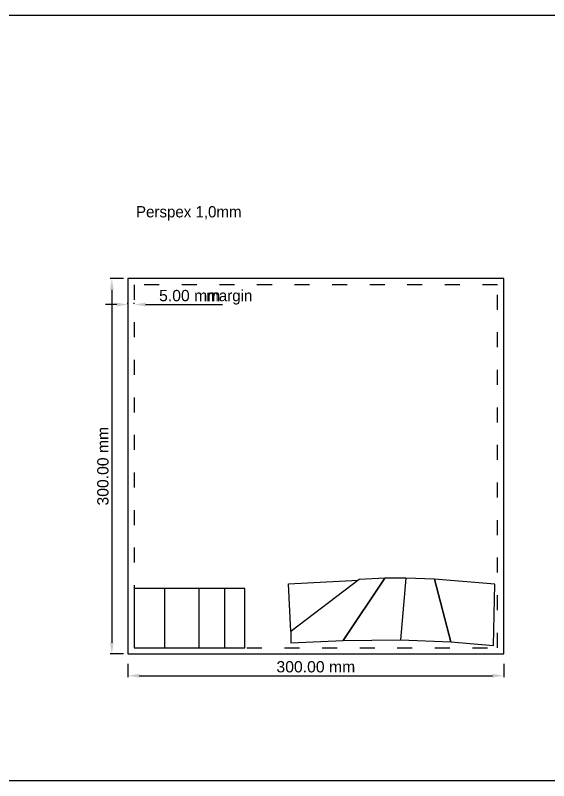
# Model space of a CAD drawing. Header units: millimetres. Extents: x 1134 to 5129, y -2137 to 2987.
# Drawn here: x 3723 to 4149, y 1540 to 2152 of the extents above; entities that cross this region are included whole.
import ezdxf

# ---------------------------------------------------------------- set-up
doc = ezdxf.new("R2010")
doc.units = ezdxf.units.MM
doc.linetypes.add('ACAD_ISO03W100', pattern=[30, 12, -18])
doc.layers.add('03 cutting', color=5, linetype='Continuous', true_color=0x0000ff)
doc.layers.add('layout', color=3, linetype='Continuous', true_color=0x00ff00)
doc.styles.add('ARIAL', font='arial.ttf')
doc.dimstyles.new('ARIAL', dxfattribs={"dimtxt": 9, "dimasz": 9, "dimexe": 1.25, "dimexo": 0.625, "dimgap": 2.5, "dimtad": 1, "dimtoh": 1, "dimzin": 1, "dimdsep": 46, "dimtxsty": 'ARIAL', "dimcen": 2.5, "dimadec": 0, "dimazin": 0, "dimtfac": 1, "dimtdec": 4, "dimtix": 1, "dimtofl": 0, "dimtmove": 1, "dimatfit": 3, "dimfxl": 1, "dimtolj": 1, "dimtzin": 1, "dimarcsym": 0})

# ---------------------------------------------------------------- blocks, each defined once
blk = doc.blocks.new('*D2')
at = {"layer": 'Defpoints', "color": 0, "transparency": 16777216}
for p in [(3812.71, 1920.56), (3817.71, 1920.57), (3817.71, 1920.56)]:
    blk.add_point(p, dxfattribs=at)
at = {"layer": 'layout', "color": 0, "lineweight": -2, "transparency": 16777216}
for p, q in [((3803.71, 1920.57), (3794.71, 1920.57)), ((3812.71, 1921.18), (3812.71, 1921.82)), ((3817.71, 1921.18), (3817.71, 1921.82)), ((3826.71, 1920.57), (3888.26, 1920.57))]:
    blk.add_line(p, q, dxfattribs=at)
at = {"layer": 'layout', "color": 0, "transparency": 16777216}
for points in [[(3803.71, 1919.07), (3803.71, 1922.07), (3812.71, 1920.57)], [(3826.71, 1922.07), (3826.71, 1919.07), (3817.71, 1920.57)]]:
    blk.add_solid(points, dxfattribs=at)
at = {"layer": 'layout', "color": 0, "transparency": 16777216, "insert": (3861.99, 1927.67), "char_height": 9, "attachment_point": 5, "style": 'ARIAL'}
blk.add_mtext('\\A1;5.00 mm', dxfattribs=at)
blk = doc.blocks.new('*D3')
at = {"layer": 'Defpoints', "color": 0, "transparency": 16777216}
for p in [(3812.71, 1920.56), (3817.71, 1920.57), (3817.71, 1920.56)]:
    blk.add_point(p, dxfattribs=at)
at = {"layer": 'layout', "color": 0, "lineweight": -2, "transparency": 16777216}
for p, q in [((3803.71, 1920.57), (3794.71, 1920.57)), ((3812.71, 1921.18), (3812.71, 1921.82)), ((3817.71, 1921.18), (3817.71, 1921.82)), ((3826.71, 1920.57), (3888.26, 1920.57))]:
    blk.add_line(p, q, dxfattribs=at)
at = {"layer": 'layout', "color": 0, "transparency": 16777216}
for points in [[(3803.71, 1919.07), (3803.71, 1922.07), (3812.71, 1920.57)], [(3826.71, 1922.07), (3826.71, 1919.07), (3817.71, 1920.57)]]:
    blk.add_solid(points, dxfattribs=at)
at = {"layer": 'layout', "color": 0, "transparency": 16777216, "insert": (3861.99, 1927.67), "char_height": 9, "attachment_point": 5, "style": 'ARIAL'}
blk.add_mtext('\\A1;5.00 mm', dxfattribs=at)
blk = doc.blocks.new('*D4')
at = {"layer": 'Defpoints', "color": 0, "transparency": 16777216}
for p in [(3809.8, 1941.43), (3799.8, 1641.43), (3809.8, 1641.43)]:
    blk.add_point(p, dxfattribs=at)
at = {"layer": 'layout', "color": 0, "lineweight": -2, "transparency": 16777216}
for p, q in [((3809.18, 1941.43), (3798.55, 1941.43)), ((3799.8, 1932.43), (3799.8, 1650.43)), ((3809.18, 1641.43), (3798.55, 1641.43))]:
    blk.add_line(p, q, dxfattribs=at)
at = {"layer": 'layout', "color": 0, "transparency": 16777216}
for points in [[(3801.3, 1932.43), (3798.3, 1932.43), (3799.8, 1941.43)], [(3798.3, 1650.43), (3801.3, 1650.43), (3799.8, 1641.43)]]:
    blk.add_solid(points, dxfattribs=at)
at = {"layer": 'layout', "color": 0, "transparency": 16777216, "insert": (3792.71, 1791.43), "char_height": 9, "attachment_point": 5, "rotation": 90, "style": 'ARIAL'}
blk.add_mtext('\\A1;300.00 mm', dxfattribs=at)
blk = doc.blocks.new('*D5')
at = {"layer": 'Defpoints', "color": 0, "transparency": 16777216}
for p in [(3812.71, 1634.06), (4112.71, 1634.06), (4112.71, 1624.06)]:
    blk.add_point(p, dxfattribs=at)
at = {"layer": 'layout', "color": 0, "lineweight": -2, "transparency": 16777216}
for p, q in [((3812.71, 1633.43), (3812.71, 1622.81)), ((4112.71, 1633.43), (4112.71, 1622.81)), ((3821.71, 1624.06), (4103.71, 1624.06))]:
    blk.add_line(p, q, dxfattribs=at)
at = {"layer": 'layout', "color": 0, "transparency": 16777216}
for points in [[(3821.71, 1625.56), (3821.71, 1622.56), (3812.71, 1624.06)], [(4103.71, 1622.56), (4103.71, 1625.56), (4112.71, 1624.06)]]:
    blk.add_solid(points, dxfattribs=at)
at = {"layer": 'layout', "color": 0, "transparency": 16777216, "insert": (3962.71, 1631.15), "char_height": 9, "attachment_point": 5, "style": 'ARIAL'}
blk.add_mtext('\\A1;300.00 mm', dxfattribs=at)

msp = doc.modelspace()

# ---------------------------------------------------------------- linework, layer by layer
at = {"layer": '03 cutting'}
for p, q in [((3940.825, 1697.563), (3996.578, 1700.466)), ((3997.268, 1700.991), (3942.68, 1659.476)), ((4017.9, 1701.909), (3984.548, 1652.233)), ((3984.55, 1652.245), (4017.9, 1701.909)), ((4017.9, 1701.909), (3997.268, 1700.991)), ((4034.641, 1702.106), (4017.9, 1701.909)), ((4034.641, 1702.106), (4030.251, 1652.77)), ((4057.565, 1701.183), (4034.641, 1702.106)), ((4057.565, 1701.183), (4070.548, 1651.153)), ((4105.659, 1697.183), (4057.565, 1701.183)), ((4070.549, 1651.147), (4057.565, 1701.183)), ((3942.68, 1659.476), (3940.825, 1697.563)), ((4104.598, 1648.321), (4105.659, 1697.183)), ((3817.715, 1693.633), (3817.715, 1646.433)), ((3905.999, 1693.633, 0), (3817.715, 1693.633)), ((3842.189, 1646.433), (3842.189, 1693.633)), ((3869.477, 1646.433, 0), (3869.477, 1693.633, 0)), ((3890.068, 1646.433, 0), (3890.068, 1693.633, 0)), ((3905.999, 1646.433, 0), (3905.999, 1693.633, 0)), ((3942.68, 1659.476), (3942.732, 1650.383, 0)), ((3942.732, 1650.383, 0), (3984.55, 1652.245)), ((3984.548, 1652.233), (4030.251, 1652.771)), ((4030.251, 1652.77), (4070.549, 1651.147)), ((4070.548, 1651.153), (4104.598, 1648.321)), ((3817.715, 1646.433), (3905.999, 1646.433, 0))]:
    msp.add_line(p, q, dxfattribs=at)
at = {"layer": 'layout'}
for points in [[(2992.394, 2151.628), (5128.717, 2151.628), (5128.717, 1540.189), (2992.394, 1540.189)], [(3812.715, 1641.433), (4112.715, 1641.433), (4112.715, 1941.433), (3812.715, 1941.433)]]:
    msp.add_lwpolyline(points, close=True, dxfattribs=at)
at = {"layer": 'layout', "linetype": 'ACAD_ISO03W100'}
msp.add_lwpolyline([(3817.715, 1646.433), (4107.715, 1646.433), (4107.715, 1936.433), (3817.715, 1936.433)], close=True, dxfattribs=at)

# ---------------------------------------------------------------- texts
at = {"layer": 'layout', "char_height": 9, "attachment_point": 1}
for s, insert, width in [('Perspex 1,0mm', (3819.108, 1999.187), 191.54348), ('margin', (3875.219, 1932.227), 92.73913)]:
    msp.add_mtext(s, dxfattribs=dict(at, insert=insert, width=width))

# ---------------------------------------------------------------- dimensions: what is measured, and where the dimension line sits
at = {"layer": 'layout'}
for base, p1, p2, angle, picture, middle in [((3799.801, 1641.433), (3809.801, 1941.433), (3809.801, 1641.433), 90, '*D4', (3792.707, 1791.433)), ((4112.715, 1624.057), (3812.715, 1634.057), (4112.715, 1634.057), 180, '*D5', (3962.715, 1631.152))]:
    dim = msp.add_linear_dim(base=base, p1=p1, p2=p2, angle=angle, text='<> mm', dimstyle='ARIAL', override={"dimscale": 1, "dimtxt": 9, "dimasz": 9, "dimexe": 1.25, "dimexo": 0.625, "dimgap": 2.5, "dimtad": 1, "dimtih": 0, "dimtoh": 0, "dimdec": 2, "dimlfac": 1, "dimzin": 1, "dimtxsty": 'ARIAL', "dimsah": 0, "dimcen": 2.5, "dimazin": 1, "dimtix": 0, "dimtmove": 0, "dimtzin": 1}, dxfattribs=at)
    dim.commit()
    dim.dimension.update_dxf_attribs({"geometry": picture, "text_midpoint": middle})
for picture in ['*D2', '*D3']:
    dim = msp.add_linear_dim(base=(3817.715, 1920.571), p1=(3812.715, 1920.555), p2=(3817.715, 1920.555), text='<> mm', dimstyle='ARIAL', override={"dimscale": 1, "dimtxt": 9, "dimasz": 9, "dimexe": 1.25, "dimexo": 0.625, "dimgap": 2.5, "dimtad": 1, "dimtih": 0, "dimtoh": 0, "dimdec": 2, "dimlfac": 1, "dimzin": 1, "dimtxsty": 'ARIAL', "dimsah": 0, "dimcen": 2.5, "dimazin": 1, "dimtix": 0, "dimtmove": 0, "dimtzin": 1}, dxfattribs=at)
    dim.commit()
    dim.dimension.update_dxf_attribs({"geometry": picture, "text_midpoint": (3861.988, 1927.666)})

doc.saveas('drawing.dxf')
